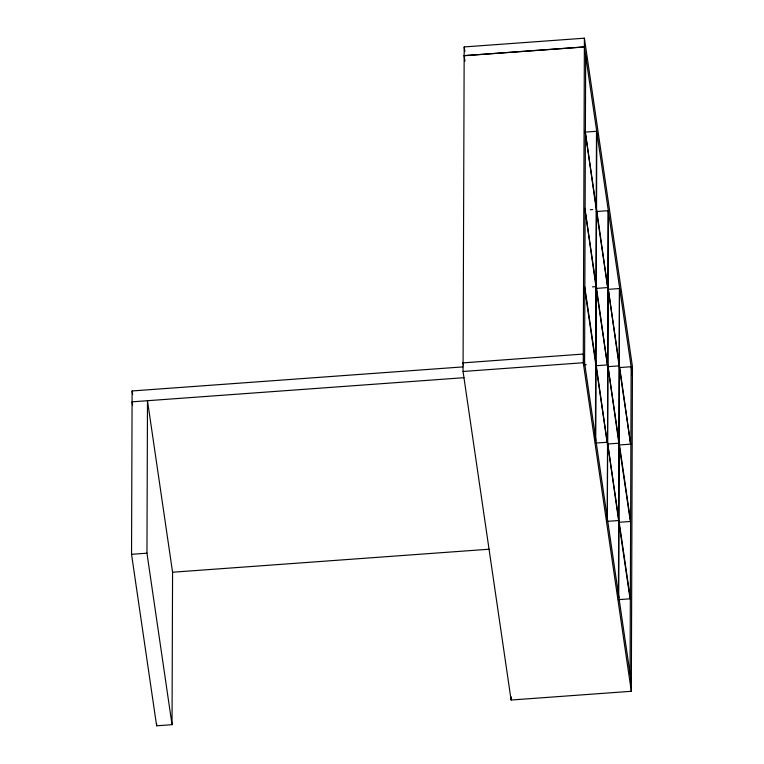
<?xml version="1.0" encoding="UTF-8"?>
<svg xmlns="http://www.w3.org/2000/svg" width="764" height="764" viewBox="0 0 764 764"><rect width="100%" height="100%" fill="white"/><g stroke="black" fill="none" stroke-linecap="round" stroke-linejoin="round"><path stroke-width="1.15" d="M172.034 724.683L146.955 553.193L147.49 400.699L172.568 572.188L172.034 724.683L156.63 725.8L131.542 554.311L132.115 390.958L462.803 366.911M156.63 725.8L156.639 723.422M463.051 371.476L464.187 46.938L584.403 38.2L632.458 366.749L631.322 691.286L511.106 700.025L463.051 371.476L583.266 362.738L584.403 38.2M511.106 700.025L511.116 696.768M584.594 362.929L585.663 55.772M595.414 438.45L596.483 131.293L584.584 132.162M595.739 440.647L596.808 133.49M595.376 443.091L607.16 442.232L596.035 363.97M595.643 365.765L607.428 364.906L596.312 286.643M595.91 288.429L607.705 287.57L596.579 209.307M608.096 210.683L607.342 520.036L608.421 212.879L608.096 210.683L596.197 211.542M618.42 594.497L619.48 288.534L607.581 289.394M618.821 445.011L630.606 444.151L619.48 365.889M630.071 673.886L631.15 366.73L619.241 367.599M464.159 55.715L584.374 46.976M590.352 209.708L592.711 209.537M592.444 286.872L594.803 286.701M463.089 362.871L583.295 354.047L631.36 682.682M583.925 364.8L586.284 364.629M607.361 366.72L619.155 365.861L608.029 287.598L619.155 363.693M463.958 377.693L132.077 401.826L132.592 405.35M607.094 444.046L618.878 443.196L607.762 364.934L618.888 441.019M131.542 554.311L146.955 553.193M606.826 521.382L618.611 520.523L607.485 442.26L618.62 518.355M618.544 522.337L630.329 521.478L619.203 445.393M172.626 572.226L489.046 549.221M618.277 599.673L630.061 598.814L618.936 522.719M632.43 375.525L584.374 46.89L464.159 55.629L464.961 61.215M619.48 288.534L618.735 597.887L618.41 595.681M596.254 207.111L585.129 131.016L596.245 209.279M596.569 211.485L607.705 287.57M619.47 368.057L630.606 444.151M595.987 284.447L584.861 208.352L595.977 286.615M619.212 443.216L630.338 519.31M596.302 288.811L607.428 364.906M584.756 286.853L595.719 361.773M618.945 520.551L630.071 596.646M584.918 290.196L595.71 363.951M596.035 366.147L607.16 442.232M583.266 362.738L631.322 691.286M464.187 46.938L464.875 51.656M463.079 362.785L463.423 365.144M132.115 390.958L132.63 394.482"/></g></svg>
